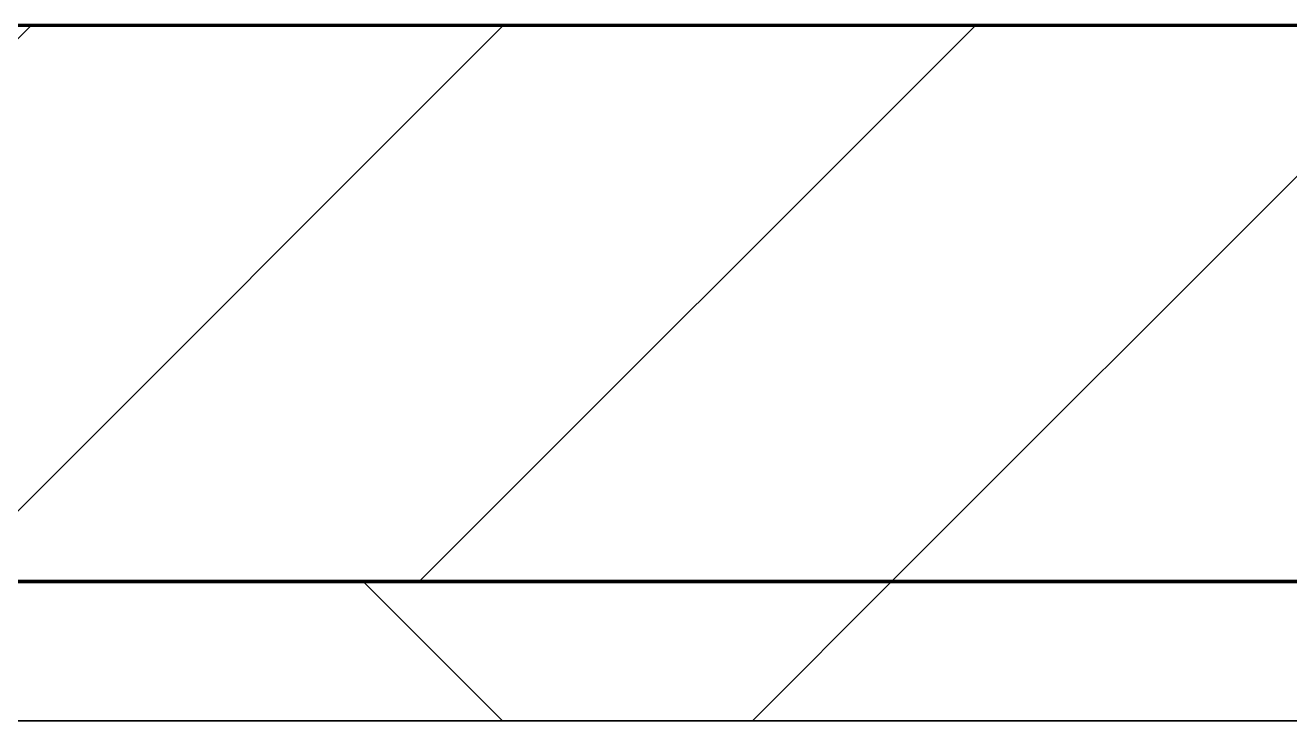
# Model space of a CAD drawing. Header units: millimetres. Extents: x -853228 to -774636, y -17776 to 22455.
# Drawn here: x -788286.7 to -787832.3, y 7894 to 8144 of the extents above; entities that cross this region are included whole.
import ezdxf

# ---------------------------------------------------------------- set-up
doc = ezdxf.new("R2010")
doc.units = ezdxf.units.MM
for name, color, linetype, lineweight in [('A-GLAZ-CURT', 2, 'Continuous', 9), ('A-WALL', 5, 'Continuous', 35), ('A-WALL-FNSH', 2, 'Continuous', 35), ('A-WALL-PATT', 1, 'Continuous', 35)]:
    doc.layers.add(name, color=color, linetype=linetype, lineweight=lineweight)

# ---------------------------------------------------------------- blocks, each defined once
blk = doc.blocks.new('PPLS-PP19_Custom Tile Pattern - Custom Tile Pattern-V69-4281-01 ENLARGED LOWER PLATFORM LEVEL - REFLECTED CEILING PLAN - SHEET 2')
at = {"layer": 'A-GLAZ-CURT'}
for p, q in [((-300, 0), (300, 0)), ((300, 0), (-300, 0)), ((195.99, 0), (213.31, 0)), ((213.31, 0), (195.99, 0)), ((230.06, 0), (300, 0)), ((-300, -50), (300, -50)), ((300, -50), (-300, -50))]:
    blk.add_line(p, q, dxfattribs=at)
for points, knots in [([(-26.75, 0), (-27.82, 0), (-36.18, 0), (-53.55, 0), (-78.2, 0), (-110.94, 0), (-130.52, 0), (-147.74, 0), (-149.07, 0)], [-8718.362214, -8718.362214, -8718.362214, -8718.362214, -8532.293389, -8073.216054, -7508.296369, -7004.680444, -6449.282163, -6277.220794, -6277.220794, -6277.220794, -6277.220794]), ([(-126.5, 0), (-122.44, 0), (-108.71, 0), (-86.68, 0), (-63.44, 0), (-54.4, 0), (-48.53, 0), (-30.79, 0), (-18.03, 0), (8.61, 0), (15.02, 0), (22.91, 0), (31, 0), (39.04, 0), (51.19, 0), (58.74, 0), (61.34, 0), (61.45, 0)], [-5231.017328, -5231.017328, -5231.017328, -5231.017328, -4994.692869, -4542.524482, -4008.285538, -3689.699207, -3546.54457, -3315.260113, -2864.387349, -2439.246196, -2084.094819, -1956.422387, -1818.904206, -1645.594513, -1443.202566, -1228.752106, -1120.932285, -1120.932285, -1120.932285, -1120.932285]), ([(-36.33, 0), (-36.43, 0), (-37.27, 0), (-45.02, 0), (-46.13, 0), (-60.59, 0), (-81.23, 0), (-99.51, 0), (-114.02, 0), (-117.28, 0), (-118.78, 0)], [-1855.773136, -1855.773136, -1855.773136, -1855.773136, -1810.870157, -1672.078046, -1405.135169, -1060.00838, -740.068933, -229.489605, -116.330425, 0, 0, 0, 0]), ([(-36.62, 0), (-36.62, 0), (-40.35, 0), (-44.32, 0), (-58.97, 0), (-85.2, 0), (-107.61, 0), (-116.56, 0), (-117.56, 0)], [-4069.478503, -4069.478503, -4069.478503, -4069.478503, -3858.647035, -3538.256648, -2842.901703, -2193.204658, -1433.981041, -985.49888, -985.49888, -985.49888, -985.49888]), ([(-6.93, 0), (-7.34, 0), (-14.82, 0), (-25.64, 0), (-40, 0), (-56.24, 0), (-75.59, 0), (-94, 0), (-112.01, 0), (-114.94, 0), (-115.63, 0)], [-2541.161742, -2541.161742, -2541.161742, -2541.161742, -2518.50168, -2125.455881, -1792.521578, -1466.981642, -1208.454564, -789.402658, -501.969187, -243.577221, -243.577221, -243.577221, -243.577221]), ([(-29.03, 0), (-33.97, 0), (-43.74, 0), (-56.37, 0), (-71.66, 0), (-77.83, 0), (-82.66, 0), (-83.28, 0), (-83.28, 0)], [-2680.714891, -2680.714891, -2680.714891, -2680.714891, -2413.671296, -2161.752162, -2006.592567, -1646.621388, -1424.436217, -1393.971743, -1393.971743, -1393.971743, -1393.971743]), ([(-83.28, 0), (-83.28, 0), (-82.91, 0), (-76.14, 0), (-62.97, 0), (-48.14, 0), (-36.49, 0), (-33.57, 0), (-29.94, 0), (-28.57, 0)], [-1393.4169, -1393.4169, -1393.4169, -1393.4169, -1353.722004, -1274.333717, -1073.56893, -651.549973, -296.515819, -83.513472, 0, 0, 0, 0]), ([(-75.83, 0), (-63.19, 0), (-41.31, 0), (-17.63, 0), (-8.1, 0), (-7.09, 0)], [-4737.524688, -4737.524688, -4737.524688, -4737.524688, -4065.652676, -3589.737505, -3531.869704, -3531.869704, -3531.869704, -3531.869704]), ([(-66.39, 0), (-66.39, 0), (-63.63, 0), (-53.63, 0), (-34.42, 0), (-29.82, 0), (-29.19, 0)], [-2493.31794, -2493.31794, -2493.31794, -2493.31794, -2315.303971, -1809.437387, -963.711516, -666.19313, -666.19313, -666.19313, -666.19313]), ([(-6.89, 0), (-8.35, 0), (-24.16, 0), (-47.42, 0), (-65.77, 0), (-66.37, 0), (-66.38, 0)], [-3823.080572, -3823.080572, -3823.080572, -3823.080572, -3745.412743, -2981.410125, -2542.574734, -2498.224237, -2498.224237, -2498.224237, -2498.224237]), ([(-63.63, 0), (-61.49, 0), (-57.39, 0), (-54.49, 0), (-45.2, 0), (-40.79, 0), (-40.46, 0), (-40.44, 0)], [-2969.237017, -2969.237017, -2969.237017, -2969.237017, -2851.217951, -2734.127174, -2474.780881, -2410.990208, -2350.645972, -2350.645972, -2350.645972, -2350.645972]), ([(-58.83, 0), (-58.37, 0), (-57.29, 0), (-54.23, 0), (-46.33, 0), (-42.62, 0), (-41.76, 0)], [-4859.52896, -4859.52896, -4859.52896, -4859.52896, -4680.891996, -4469.85053, -4321.566175, -4270.495146, -4270.495146, -4270.495146, -4270.495146]), ([(-51.83, 0), (-51.83, 0), (-51.78, 0), (-47.4, 0), (-46.01, 0), (-40.22, 0), (-36.78, 0)], [-632.814994, -632.814994, -632.814994, -632.814994, -627.965721, -508.377888, -260.442412, 0, 0, 0, 0]), ([(-6.89, 0), (-11.89, 0), (-21.71, 0), (-32.81, 0), (-44.85, 0), (-51.43, 0), (-51.79, 0)], [-1545.461294, -1545.461294, -1545.461294, -1545.461294, -1290.787923, -1039.307308, -819.71621, -644.910881, -644.910881, -644.910881, -644.910881]), ([(-41.76, 0), (-39.9, 0), (-37.72, 0), (-36.92, 0), (-36.77, 0)], [-4270.495146, -4270.495146, -4270.495146, -4270.495146, -4161.040818, -4106.245333, -4106.245333, -4106.245333, -4106.245333]), ([(-36.78, 0), (-32.43, 0), (-22.69, 0), (-12.11, 0), (-6.9, 0)], [-6191.144455, -6191.144455, -6191.144455, -6191.144455, -5862.463379, -5563.754227, -5563.754227, -5563.754227, -5563.754227]), ([(-36.29, 0), (-36.29, 0), (-34.66, 0), (-28.88, 0), (-26.95, 0), (-26.54, 0)], [-9150.272121, -9150.272121, -9150.272121, -9150.272121, -9057.163041, -8919.836787, -8834.607043, -8834.607043, -8834.607043, -8834.607043]), ([(30.82, 0), (29.27, 0), (20.14, 0), (3.54, 0), (-16.58, 0), (-34.76, 0), (-36.04, 0)], [-10462.034656, -10462.034656, -10462.034656, -10462.034656, -10363.088938, -9884.23066, -9424.652049, -9182.880979, -9182.880979, -9182.880979, -9182.880979]), ([(-33.34, 0), (-33.34, 0), (-32.93, 0), (-31.16, 0), (-30.52, 0)], [-2415.024266, -2415.024266, -2415.024266, -2415.024266, -2357.633367, -2323.618664, -2323.618664, -2323.618664, -2323.618664]), ([(-7.08, 0), (-10.92, 0), (-20.29, 0), (-30.57, 0), (-31.82, 0), (-32, 0)], [-3194.975664, -3194.975664, -3194.975664, -3194.975664, -2994.501669, -2698.150104, -2614.070998, -2614.070998, -2614.070998, -2614.070998]), ([(-30.76, 0), (-30.73, 0), (-29.99, 0), (-23.47, 0), (-15.75, 0), (-15.19, 0)], [-54176.191683, -54176.191683, -54176.191683, -54176.191683, -54157.274271, -53749.15266, -53717.791567, -53717.791567, -53717.791567, -53717.791567]), ([(-30.52, 0), (-27.11, 0), (-17.83, 0), (5.99, 0), (22.06, 0), (37.44, 0), (45.92, 0), (57.76, 0), (64.47, 0), (72.74, 0), (75.22, 0), (76.03, 0), (76.21, 0)], [-2323.618664, -2323.618664, -2323.618664, -2323.618664, -2142.497158, -1716.209403, -1206.526904, -1089.329421, -901.315459, -753.071572, -495.328968, -421.953223, -334.951786, -290.452333, -290.452333, -290.452333, -290.452333]), ([(-13, 0), (-14.35, 0), (-17.68, 0), (-25.97, 0), (-29.52, 0), (-30.21, 0)], [-55207.591944, -55207.591944, -55207.591944, -55207.591944, -54789.006179, -54461.685999, -54290.791712, -54290.791712, -54290.791712, -54290.791712]), ([(-7.98, 0), (-10.81, 0), (-17.68, 0), (-24.92, 0), (-29.03, 0)], [-3077.857837, -3077.857837, -3077.857837, -3077.857837, -2903.012179, -2680.714891, -2680.714891, -2680.714891, -2680.714891]), ([(-28.98, 0), (-28.66, 0), (-27.39, 0), (-24.45, 0), (-22.56, 0)], [-166.548282, -166.548282, -166.548282, -166.548282, -102.06493, 0, 0, 0, 0]), ([(-28.57, 0), (-26.93, 0), (-20.29, 0), (-14.19, 0), (-8.7, 0), (-7.07, 0)], [-5361.429781, -5361.429781, -5361.429781, -5361.429781, -5261.36855, -5050.479954, -4964.286834, -4964.286834, -4964.286834, -4964.286834]), ([(-22.56, 0), (-20.27, 0), (-17.03, 0), (-11.36, 0), (-7.92, 0), (-6.79, 0), (-6.65, 0)], [-56468.192263, -56468.192263, -56468.192263, -56468.192263, -56344.022017, -56303.229861, -56166.290093, -56139.466963, -56139.466963, -56139.466963, -56139.466963]), ([(-15.19, 0), (-13.07, 0), (7.48, 0), (35.69, 0), (55.25, 0), (62.05, 0)], [-461.142613, -461.142613, -461.142613, -461.142613, -429.606584, -390.253598, -369.47893, -369.47893, -369.47893, -369.47893]), ([(-6.89, 0), (-3.56, 0), (3.71, 0), (13.15, 0), (21.24, 0), (24.62, 0), (24.72, 0), (24.72, 0)], [-4961.190562, -4961.190562, -4961.190562, -4961.190562, -4785.90057, -4596.498881, -4445.288762, -4384.376941, -4376.041937, -4376.041937, -4376.041937, -4376.041937]), ([(61.17, 0), (58.88, 0), (52.24, 0), (39.61, 0), (24.74, 0), (6.72, 0), (-4.31, 0), (-6.89, 0)], [-4453.60244, -4453.60244, -4453.60244, -4453.60244, -4326.416877, -4098.545751, -3766.694881, -3333.063701, -3198.236111, -3198.236111, -3198.236111, -3198.236111]), ([(-6.88, 0), (-2.63, 0), (4.84, 0), (9.64, 0), (10.14, 0), (10.18, 0)], [-3527.927585, -3527.927585, -3527.927585, -3527.927585, -3285.047089, -3066.359526, -3044.715262, -3044.715262, -3044.715262, -3044.715262]), ([(8.33, 0), (8.19, 0), (7.18, 0), (2.34, 0), (-3.92, 0), (-6.85, 0)], [-3574.286521, -3574.286521, -3574.286521, -3574.286521, -3526.962355, -3285.499107, -3101.166558, -3101.166558, -3101.166558, -3101.166558]), ([(76.63, 0), (74.8, 0), (67.65, 0), (53.52, 0), (37, 0), (24.07, 0), (12.82, 0), (2.05, 0), (-5.39, 0), (-6.76, 0)], [-3095.572228, -3095.572228, -3095.572228, -3095.572228, -2950.589685, -2634.532728, -2313.748533, -2106.613311, -1925.670641, -1617.263037, -1547.786114, -1547.786114, -1547.786114, -1547.786114]), ([(31.18, 0), (25.97, 0), (13.58, 0), (0.9, 0), (-6.47, 0)], [-4496.803627, -4496.803627, -4496.803627, -4496.803627, -4222.080604, -3830.610497, -3830.610497, -3830.610497, -3830.610497]), ([(9.32, 0), (9.08, 0), (7.65, 0), (3.06, 0), (-3.05, 0), (-6.03, 0)], [-2922.926651, -2922.926651, -2922.926651, -2922.926651, -2882.788014, -2720.818881, -2557.56082, -2557.56082, -2557.56082, -2557.56082]), ([(-5.98, 0), (-2.39, 0), (15.01, 0), (43.36, 0), (70.92, 0), (82.12, 0), (83.66, 0)], [-5546.233574, -5546.233574, -5546.233574, -5546.233574, -5340.621928, -4573.028122, -4094.177415, -3869.465285, -3869.465285, -3869.465285, -3869.465285]), ([(-2.63, 0), (-2.47, 0), (-1.22, 0), (4.92, 0), (15.97, 0), (22.54, 0), (24.49, 0)], [-226.825321, -226.825321, -226.825321, -226.825321, -220.269177, -206.416616, -198.214427, -187.717507, -187.717507, -187.717507, -187.717507]), ([(103.09, 0), (101.08, 0), (86.31, 0), (63.34, 0), (35.84, 0), (12, 0), (3.08, 0), (-1.67, 0), (-2.25, 0)], [-375.435014, -375.435014, -375.435014, -375.435014, -369.147452, -330.153101, -307.516438, -285.83788, -246.234814, -234.646884, -234.646884, -234.646884, -234.646884]), ([(24.69, 0), (24.54, 0), (20.99, 0), (15.48, 0), (10.8, 0), (9.63, 0)], [-4368.572414, -4368.572414, -4368.572414, -4368.572414, -4306.476363, -4080.000647, -3772.857994, -3772.857994, -3772.857994, -3772.857994]), ([(18.16, 0), (19.15, 0), (24.25, 0), (25.66, 0), (26.12, 0)], [-5700.113719, -5700.113719, -5700.113719, -5700.113719, -5554.232259, -5302.431367, -5302.431367, -5302.431367, -5302.431367]), ([(114.39, 0), (114.2, 0), (112.08, 0), (105.42, 0), (92.38, 0), (85.59, 0), (74.4, 0), (62.26, 0), (51.85, 0), (43.81, 0), (29.53, 0), (20.67, 0), (18.85, 0), (18.16, 0)], [-8148.58938, -8148.58938, -8148.58938, -8148.58938, -8105.191388, -7723.759874, -7531.75727, -7135.649961, -6924.452779, -6738.82075, -6548.303034, -6314.283804, -6135.05769, -5972.647715, -5832.674503, -5832.674503, -5832.674503, -5832.674503]), ([(27.44, 0), (27.9, 0), (29.54, 0), (38.07, 0), (53.39, 0), (71.67, 0), (84.83, 0), (86.01, 0), (92.51, 0), (94.33, 0)], [-5037.309798, -5037.309798, -5037.309798, -5037.309798, -4887.603822, -4705.298446, -4353.683244, -3960.84581, -3759.045785, -3336.541051, -2783.776468, -2783.776468, -2783.776468, -2783.776468]), ([(27.89, 0), (29.09, 0), (33.4, 0), (46.59, 0), (56.9, 0), (61.77, 0)], [-147.777612, -147.777612, -147.777612, -147.777612, -135.792042, -118.513713, -103.843727, -103.843727, -103.843727, -103.843727]), ([(53.18, 0), (53.06, 0), (52.22, 0), (44.99, 0), (36.46, 0), (30.82, 0)], [-622.740158, -622.740158, -622.740158, -622.740158, -566.066452, -360.610861, 0, 0, 0, 0]), ([(136.44, 0), (121.66, 0), (86.93, 0), (51.16, 0), (31.18, 0)], [-106.750556, -106.750556, -106.750556, -106.750556, -59.610984, 0, 0, 0, 0]), ([(130.85, 0), (123.3, 0), (104.57, 0), (76.86, 0), (57.82, 0), (46.51, 0), (41.18, 0), (36.02, 0), (35.54, 0), (35.54, 0)], [-440.056607, -440.056607, -440.056607, -440.056607, -401.860199, -357.622665, -341.267687, -334.000314, -326.15566, -319.318397, -317.489778, -317.489778, -317.489778, -317.489778]), ([(36.29, 0), (37.77, 0), (48.82, 0), (56.06, 0), (61.44, 0), (61.98, 0)], [-314.598523, -314.598523, -314.598523, -314.598523, -305.899624, -287.17622, -285.078974, -285.078974, -285.078974, -285.078974]), ([(61.47, 0), (61.47, 0), (61.21, 0), (54.61, 0), (53.71, 0), (53.56, 0)], [-1113.311073, -1113.311073, -1113.311073, -1113.311073, -1096.402191, -891.204116, -747.28819, -747.28819, -747.28819, -747.28819]), ([(62.05, 0), (71.26, 0), (96.37, 0), (119.77, 0), (128.14, 0), (129.98, 0)], [-284.993173, -284.993173, -284.993173, -284.993173, -249.500363, -194.761443, -174.380664, -174.380664, -174.380664, -174.380664]), ([(62.05, 0), (63.93, 0), (77.31, 0), (100.57, 0), (116.36, 0), (128.63, 0), (128.95, 0)], [-103.566268, -103.566268, -103.566268, -103.566268, -97.899267, -63.759246, -39.050993, -35.895543, -35.895543, -35.895543, -35.895543]), ([(62.76, 0), (70.11, 0), (93.25, 0), (115.81, 0), (131, 0)], [-368.75101, -368.75101, -368.75101, -368.75101, -346.313304, -298.491659, -298.491659, -298.491659, -298.491659]), ([(76.22, 0), (75.58, 0), (73.64, 0), (71.05, 0), (70.61, 0)], [-193.634889, -193.634889, -193.634889, -193.634889, -31.537676, 0, 0, 0, 0]), ([(94.4, 0), (94.4, 0), (94.64, 0), (99.11, 0), (108.97, 0), (120.79, 0), (139.94, 0), (163.31, 0), (185.23, 0), (193.62, 0), (194.69, 0), (194.79, 0)], [-2348.345796, -2348.345796, -2348.345796, -2348.345796, -2310.419338, -2233.599744, -2052.234781, -1843.028543, -1530.39897, -1095.004608, -529.74427, -295.064701, -265.121568, -265.121568, -265.121568, -265.121568]), ([(129.02, 0), (129.02, 0), (124.41, 0), (122.35, 0), (114.96, 0), (108.04, 0), (103.09, 0)], [-35.386604, -35.386604, -35.386604, -35.386604, -31.430235, -22.807238, -15.488593, 0, 0, 0, 0]), ([(157.9, 0), (156.77, 0), (151.67, 0), (143.29, 0), (134.04, 0), (126.24, 0), (118.6, 0), (114.23, 0), (111.98, 0), (105.66, 0), (105.23, 0), (105.23, 0)], [-10292.955006, -10292.955006, -10292.955006, -10292.955006, -10098.273015, -9847.788484, -9677.714971, -9567.007022, -9453.21225, -9220.200448, -9012.77275, -8966.157302, -8929.495943, -8929.495943, -8929.495943, -8929.495943]), ([(105.26, 0), (105.52, 0), (111.01, 0), (112.65, 0), (113.59, 0)], [-8920.561005, -8920.561005, -8920.561005, -8920.561005, -8814.835624, -8577.462505, -8577.462505, -8577.462505, -8577.462505]), ([(128.58, 0), (128.8, 0), (129.41, 0), (130.59, 0), (130.76, 0)], [-633.326174, -633.326174, -633.326174, -633.326174, -627.736123, -626.872049, -626.872049, -626.872049, -626.872049]), ([(168.37, 0), (167.68, 0), (162.47, 0), (151.22, 0), (134.61, 0), (131, 0)], [-543.375029, -543.375029, -543.375029, -543.375029, -530.793311, -458.593899, -440.302015, -440.302015, -440.302015, -440.302015]), ([(137.1, 0), (136, 0), (134.23, 0), (131.66, 0), (131.34, 0)], [-670.405967, -670.405967, -670.405967, -670.405967, -651.020627, -648.158091, -648.158091, -648.158091, -648.158091]), ([(131.35, 0), (132.86, 0), (139.96, 0), (152.67, 0), (161.24, 0), (162.19, 0), (162.75, 0)], [-625.910216, -625.910216, -625.910216, -625.910216, -618.981161, -602.094757, -592.980799, -581.414464, -581.414464, -581.414464, -581.414464]), ([(131.77, 0), (133.77, 0), (136.03, 0), (138.28, 0), (138.53, 0)], [-297.680547, -297.680547, -297.680547, -297.680547, -291.370682, -290.5735, -290.5735, -290.5735, -290.5735]), ([(193.8, 0), (193.33, 0), (190.11, 0), (183.13, 0), (171, 0), (161.95, 0), (161.28, 0), (158.35, 0), (157.85, 0), (157.77, 0)], [-11665.349007, -11665.349007, -11665.349007, -11665.349007, -11565.880756, -11105.624034, -10839.086983, -10768.332124, -10666.779182, -10580.760289, -10550.278881, -10550.278881, -10550.278881, -10550.278881]), ([(268.88, 0), (265.78, 0), (243.82, 0), (207.11, 0), (177.41, 0), (159.34, 0), (158.33, 0), (158.3, 0)], [-254.032208, -254.032208, -254.032208, -254.032208, -244.693688, -187.987675, -143.776725, -129.632772, -123.352749, -123.352749, -123.352749, -123.352749]), ([(159.07, 0), (159.13, 0), (160.84, 0), (165.21, 0), (174.15, 0), (185.98, 0), (208.82, 0), (219.42, 0), (230.06, 0)], [-115.643202, -115.643202, -115.643202, -115.643202, -114.681583, -87.660824, -65.295536, -41.623857, -24.459831, 0, 0, 0, 0]), ([(162.75, 0), (165.4, 0), (170.91, 0), (172.61, 0), (172.61, 0)], [-111.264224, -111.264224, -111.264224, -111.264224, -56.742688, -19.085662, -19.085662, -19.085662, -19.085662]), ([(247.1, 0), (246.76, 0), (245.04, 0), (238.34, 0), (226.56, 0), (221.1, 0), (200.27, 0), (182.99, 0), (174.27, 0), (169.67, 0), (168.99, 0)], [-9649.085549, -9649.085549, -9649.085549, -9649.085549, -9581.591397, -9406.094246, -9221.510254, -9016.44624, -8717.832359, -8253.978395, -8152.463617, -8069.855175, -8069.855175, -8069.855175, -8069.855175]), ([(215.22, 0), (214.62, 0), (210.55, 0), (203.98, 0), (187.54, 0), (175.3, 0), (169.49, 0)], [-203.825446, -203.825446, -203.825446, -203.825446, -198.527383, -184.406837, -162.427601, -142.916156, -142.916156, -142.916156, -142.916156]), ([(171.51, 0), (176.48, 0), (193.23, 0), (201.73, 0), (208.81, 0), (213.9, 0), (241.96, 0), (266.73, 0), (281.71, 0), (291.71, 0), (296.52, 0), (297.86, 0), (298.09, 0)], [-7971.819559, -7971.819559, -7971.819559, -7971.819559, -7784.112253, -7606.717214, -7289.299508, -7042.621073, -6582.165592, -6068.460911, -5766.029927, -5566.724884, -5280.360606, -5199.253518, -5199.253518, -5199.253518, -5199.253518]), ([(172.07, 0), (177.66, 0), (187.87, 0), (201.08, 0), (207.47, 0), (213.96, 0), (215.11, 0)], [-255.364076, -255.364076, -255.364076, -255.364076, -237.955587, -223.92608, -215.862851, -208.75215, -208.75215, -208.75215, -208.75215]), ([(268.16, 0), (266.9, 0), (251.48, 0), (230.43, 0), (219.94, 0), (219.02, 0)], [-11971.483157, -11971.483157, -11971.483157, -11971.483157, -11905.454923, -11162.864862, -10856.732305, -10856.732305, -10856.732305, -10856.732305]), ([(219.9, 0), (220.86, 0), (227.84, 0), (242.06, 0), (246.54, 0), (246.96, 0)], [-10670.940496, -10670.940496, -10670.940496, -10670.940496, -10511.382485, -9925.173265, -9834.877357, -9834.877357, -9834.877357, -9834.877357]), ([(284.76, 0), (284.76, 0), (285.09, 0), (287.47, 0), (293.59, 0), (297.76, 0), (300, 0)], [-4110.630118, -4110.630118, -4110.630118, -4110.630118, -4053.389046, -3959.664717, -3862.421465, -3746.95702, -3746.95702, -3746.95702, -3746.95702]), ([(297.38, 0), (295.84, 0), (291.62, 0), (285.38, 0), (284.87, 0)], [-4803.172655, -4803.172655, -4803.172655, -4803.172655, -4358.271401, -4143.037883, -4143.037883, -4143.037883, -4143.037883])]:
    blk.add_open_spline(points, degree=3, knots=knots, dxfattribs=at)
for points in [[(-39.84, 0), (-39.08, 0), (-38.11, 0), (-37.36, 0)], [(24.49, 0), (25.23, 0), (25.72, 0), (26.04, 0)], [(70.61, 0), (68.16, 0), (65.22, 0), (62.08, 0)], [(80.35, 0), (79.57, 0), (78.27, 0), (76.63, 0)], [(84.06, 0), (83.48, 0), (82.41, 0), (81.72, 0)], [(130.95, 0), (130.24, 0), (129.57, 0), (129.11, 0)], [(131.81, 0), (132.93, 0), (133.84, 0), (134.6, 0)], [(168.74, 0), (168.74, 0), (169.81, 0), (171.51, 0)], [(195.11, 0), (194.91, 0), (194.44, 0), (193.8, 0)], [(300, 0), (289.71, 0), (279.27, 0), (268.88, 0)], [(300, 0), (289.76, 0), (279.51, 0), (269.26, 0)]]:
    blk.add_open_spline(points, degree=3, dxfattribs=at)
blk = doc.blocks.new('PPLS-PP19_Custom Tile Pattern - Custom Tile Pattern-V70-4281-01 ENLARGED LOWER PLATFORM LEVEL - REFLECTED CEILING PLAN - SHEET 2')
at = {"layer": 'A-GLAZ-CURT'}
for p, q in [((-300, 0), (300, 0)), ((300, 0), (-300, 0)), ((-293.07, 0), (-275.75, 0)), ((-275.75, 0), (-293.07, 0)), ((-222.32, 0), (-205, 0)), ((-205, 0), (-222.32, 0)), ((-300, -50), (300, -50)), ((300, -50), (-300, -50))]:
    blk.add_line(p, q, dxfattribs=at)
at = {"layer": 'A-GLAZ-CURT', "flags": 128}
for points in [[(-300, 0), (-291.56, 0), (-283.3, 0), (-275.2, 0), (-267.26, 0), (-259.45, 0), (-251.77, 0), (-244.2, 0), (-236.74, 0), (-229.36, 0), (-222.06, 0), (-214.83, 0), (-207.71, 0), (-200.76, 0), (-194.02, 0)], [(-190.44, 0), (-196.37, 0), (-202.58, 0), (-209.04, 0), (-215.73, 0), (-222.63, 0), (-229.72, 0), (-236.97, 0), (-244.39, 0), (-251.96, 0), (-259.67, 0), (-267.51, 0), (-275.48, 0), (-283.55, 0), (-291.73, 0), (-300, 0)]]:
    blk.add_lwpolyline(points, dxfattribs=at)
at = {"layer": 'A-GLAZ-CURT'}
for points, knots in [([(-300, 0), (-284.65, 0), (-236.57, 0), (-176.14, 0), (-138.31, 0), (-124.91, 0)], [-5323.127839, -5323.127839, -5323.127839, -5323.127839, -4502.809032, -2700.551212, -1108.984966, -1108.984966, -1108.984966, -1108.984966]), ([(-72.93, 0), (-75.51, 0), (-91.45, 0), (-134.08, 0), (-202.69, 0), (-262.56, 0), (-294.48, 0), (-300, 0)], [-19442.345229, -19442.345229, -19442.345229, -19442.345229, -18935.241197, -17136.203329, -15131.813646, -13729.592194, -13439.944408, -13439.944408, -13439.944408, -13439.944408]), ([(-194.11, 0), (-197.85, 0), (-212.73, 0), (-232.01, 0), (-255.22, 0), (-262.59, 0), (-264.9, 0), (-265.4, 0)], [-1593.863692, -1593.863692, -1593.863692, -1593.863692, -1400.429864, -858.079193, -543.655514, -208.940337, 0, 0, 0, 0]), ([(-258.6, 0), (-257.91, 0), (-254.26, 0), (-241.25, 0), (-225.99, 0), (-213.1, 0), (-202.97, 0), (-196.9, 0), (-193.87, 0)], [-5722.54675, -5722.54675, -5722.54675, -5722.54675, -5657.471696, -5413.335975, -5017.494783, -4832.723979, -4666.091899, -4493.543421, -4493.543421, -4493.543421, -4493.543421]), ([(-194.22, 0), (-195.3, 0), (-204.77, 0), (-216.65, 0), (-231.26, 0), (-233.46, 0), (-234, 0)], [-1479.642584, -1479.642584, -1479.642584, -1479.642584, -1422.553702, -978.033455, -846.069444, -682.911962, -682.911962, -682.911962, -682.911962]), ([(-233.49, 0), (-233.44, 0), (-232.38, 0), (-230.74, 0), (-225.3, 0), (-223.63, 0)], [-455.274641, -455.274641, -455.274641, -455.274641, -440.605512, -119.536984, 0, 0, 0, 0]), ([(-223.63, 0), (-219.39, 0), (-206.17, 0), (-188.58, 0), (-169.02, 0), (-152.12, 0), (-136.84, 0), (-128.08, 0), (-125.44, 0), (-124.73, 0)], [-5463.295695, -5463.295695, -5463.295695, -5463.295695, -5161.076232, -4739.070012, -4465.409639, -4149.119819, -3839.893365, -3647.167523, -3541.024987, -3541.024987, -3541.024987, -3541.024987])]:
    blk.add_open_spline(points, degree=3, knots=knots, dxfattribs=at)

msp = doc.modelspace()

# ---------------------------------------------------------------- hatches: boundary and pattern name
at = {"layer": 'A-WALL-PATT', "lineweight": 9}
h = msp.add_hatch(dxfattribs=at)
h.set_pattern_fill('FP_2', color=256, style=0, pattern_type=2)
h.set_pattern_definition([(45, (0, 0), (-84.852814, 84.852814), [])])
h.paths.add_polyline_path([(-786082.37, 7944.02), (-786082.37, 8144.02), (-801317.37, 8144.02), (-801317.37, 7944.02), (-786132.37, 7944.02)])
h = msp.add_hatch(dxfattribs=at)
h.set_pattern_fill('FP_3', color=256, style=0, pattern_type=2)
h.set_pattern_definition([(45, (0, 0), (-212.13203, 212.13203), []), (135, (0, 0), (-212.13203, -212.13203), [])])
h.paths.add_polyline_path([(-786132.37, 7894.02), (-786132.37, 7944.02), (-801317.37, 7944.02), (-801317.37, 7894.02), (-786496.63, 7894.02)])

# ---------------------------------------------------------------- linework, layer by layer
at = {"layer": 'A-WALL', "color": 7, "lineweight": 70}
for p, q in [((-801317.37, 8144.02), (-786082.37, 8144.02)), ((-801267.37, 7944.02), (-786132.37, 7944.02)), ((-786132.37, 7944.02), (-801267.37, 7944.02))]:
    msp.add_line(p, q, dxfattribs=at)
at = {"layer": 'A-WALL-FNSH', "color": 250}
msp.add_line((-786132.37, 7894.02), (-801317.37, 7894.02), dxfattribs=at)

# ---------------------------------------------------------------- block references
at = {"layer": 'A-GLAZ-CURT', "rotation": 180}
for name, p in [('PPLS-PP19_Custom Tile Pattern - Custom Tile Pattern-V70-4281-01 ENLARGED LOWER PLATFORM LEVEL - REFLECTED CEILING PLAN - SHEET 2', (-788482.37, 7894.02)), ('PPLS-PP19_Custom Tile Pattern - Custom Tile Pattern-V69-4281-01 ENLARGED LOWER PLATFORM LEVEL - REFLECTED CEILING PLAN - SHEET 2', (-787882.37, 7894.02))]:
    msp.add_blockref(name, p, dxfattribs=at)

doc.saveas('drawing.dxf')
